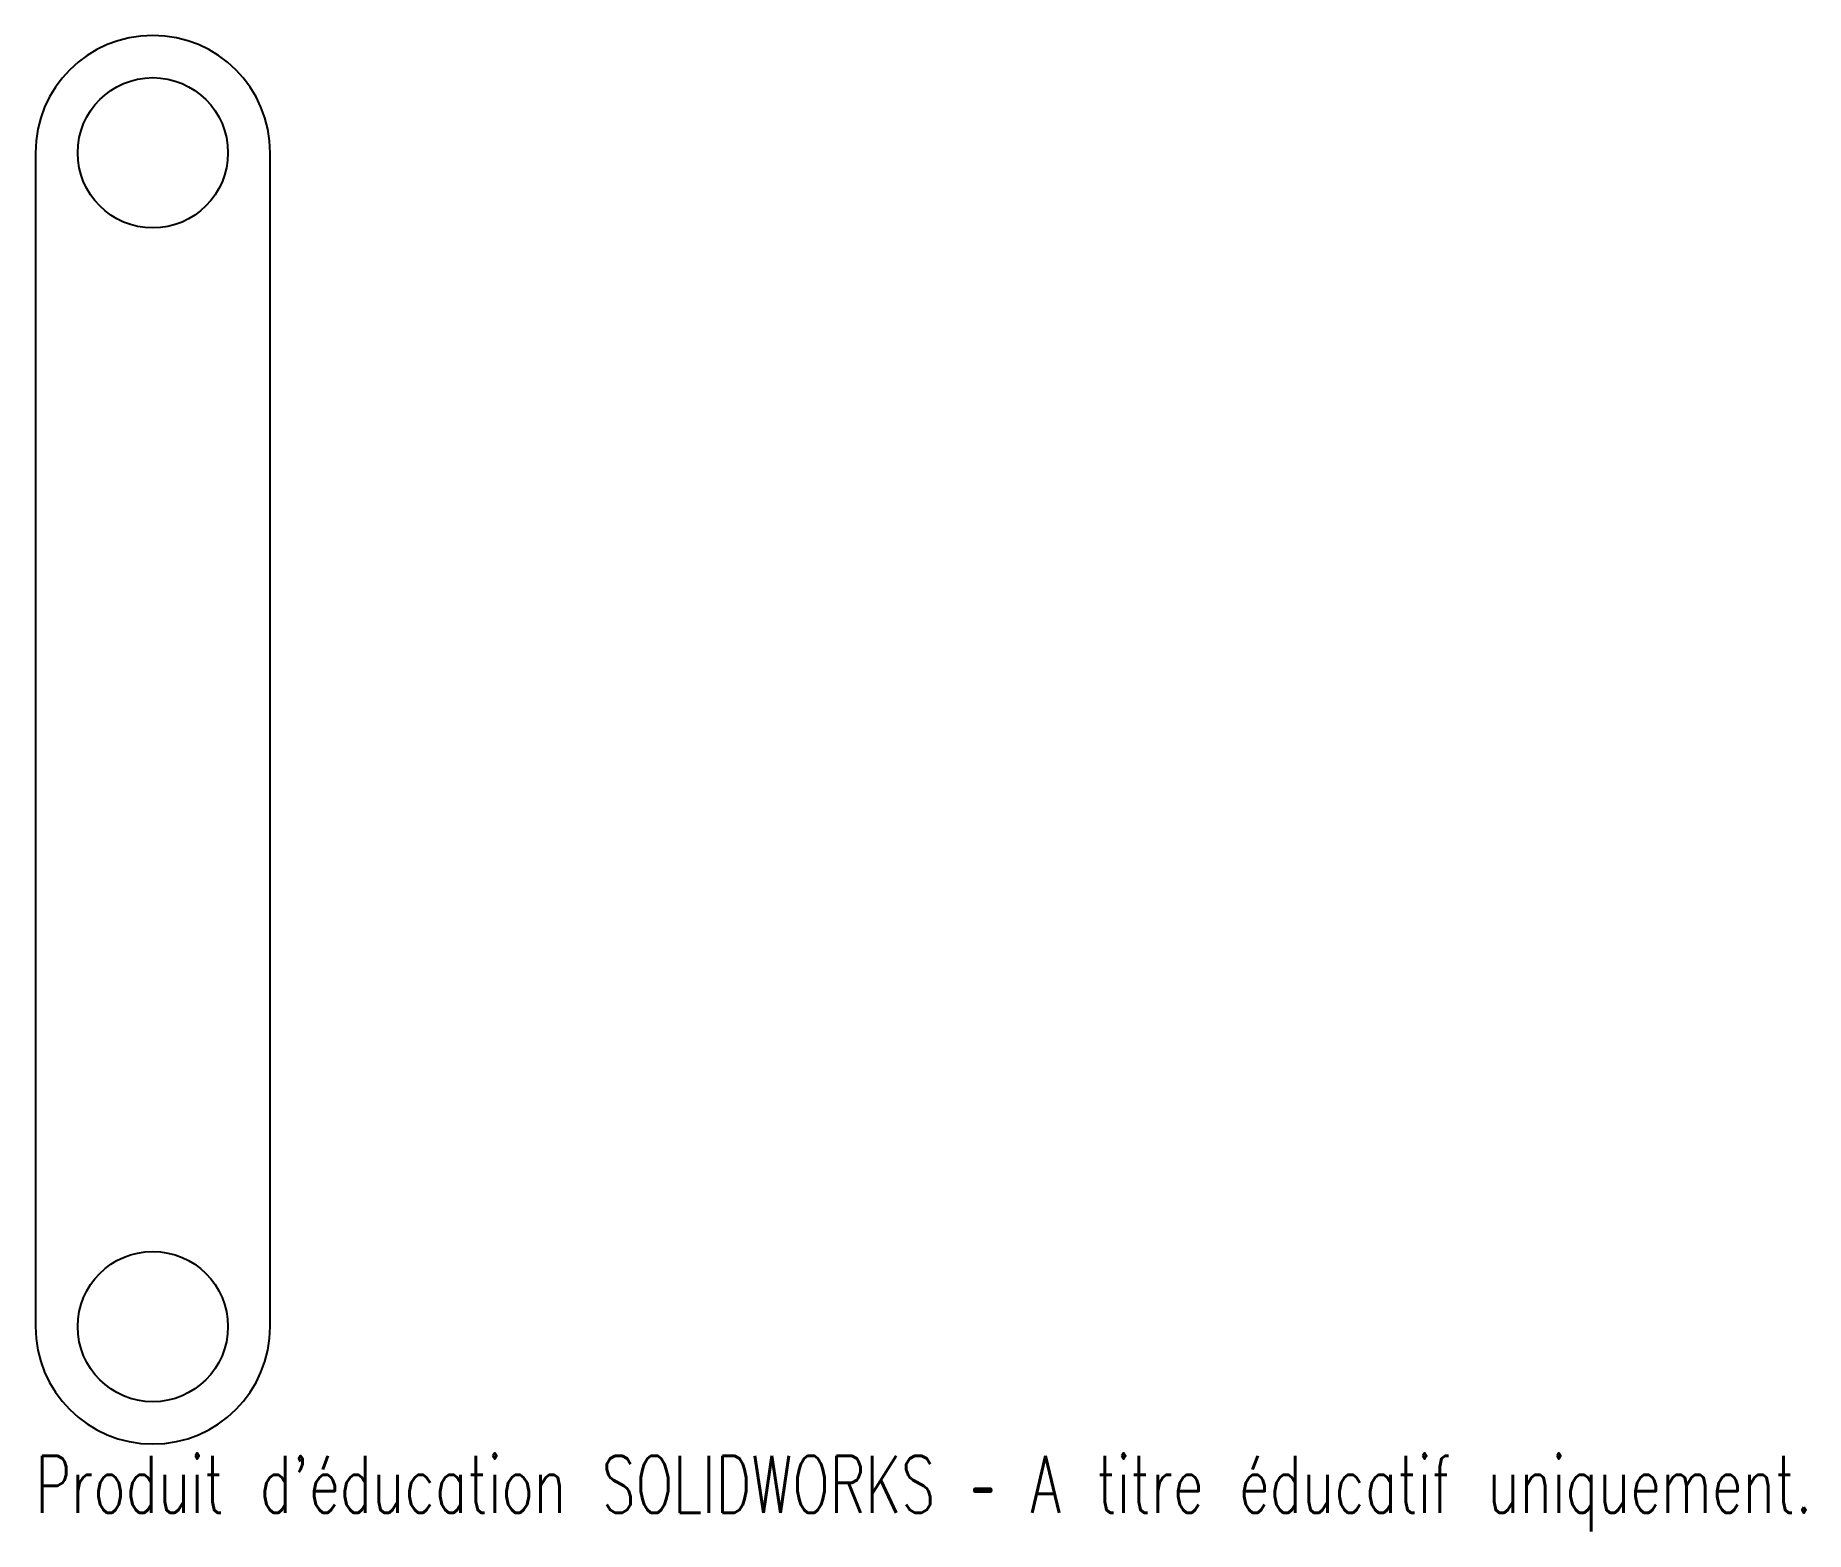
# Model space of a CAD drawing. Header units: millimetres. Extents: x 0 to 151, y -17 to 110.
import ezdxf

# ---------------------------------------------------------------- set-up
doc = ezdxf.new("R2010")
doc.units = ezdxf.units.MM
doc.styles.add('SLDTEXTSTYLE0', font='TXT', dxfattribs={"width": 0.7, "bigfont": 'bigfont'})

msp = doc.modelspace()

# ---------------------------------------------------------------- linework, layer by layer
at = {"color": 7, "linetype": 'Continuous', "lineweight": 25}
for p, q in [((0, 100), (0, 0)), ((20, 0), (20, 100))]:
    msp.add_line(p, q, dxfattribs=at)
for centre in [(10, 100), (10, 0)]:
    msp.add_circle(centre, 6.4, dxfattribs=at)
for centre, start, end in [((10, 100), 0, 180), ((10, 0), 180, 0)]:
    msp.add_arc(centre, 10, start, end, dxfattribs=at)

# ---------------------------------------------------------------- texts
at = {"color": 7, "linetype": 'Continuous', "insert": (0, -11.02), "char_height": 4.8336, "attachment_point": 1, "style": 'SLDTEXTSTYLE0'}
msp.add_mtext("Produit d'éducation SOLIDWORKS – A titre éducatif uniquement.", dxfattribs=at)

doc.saveas('drawing.dxf')
